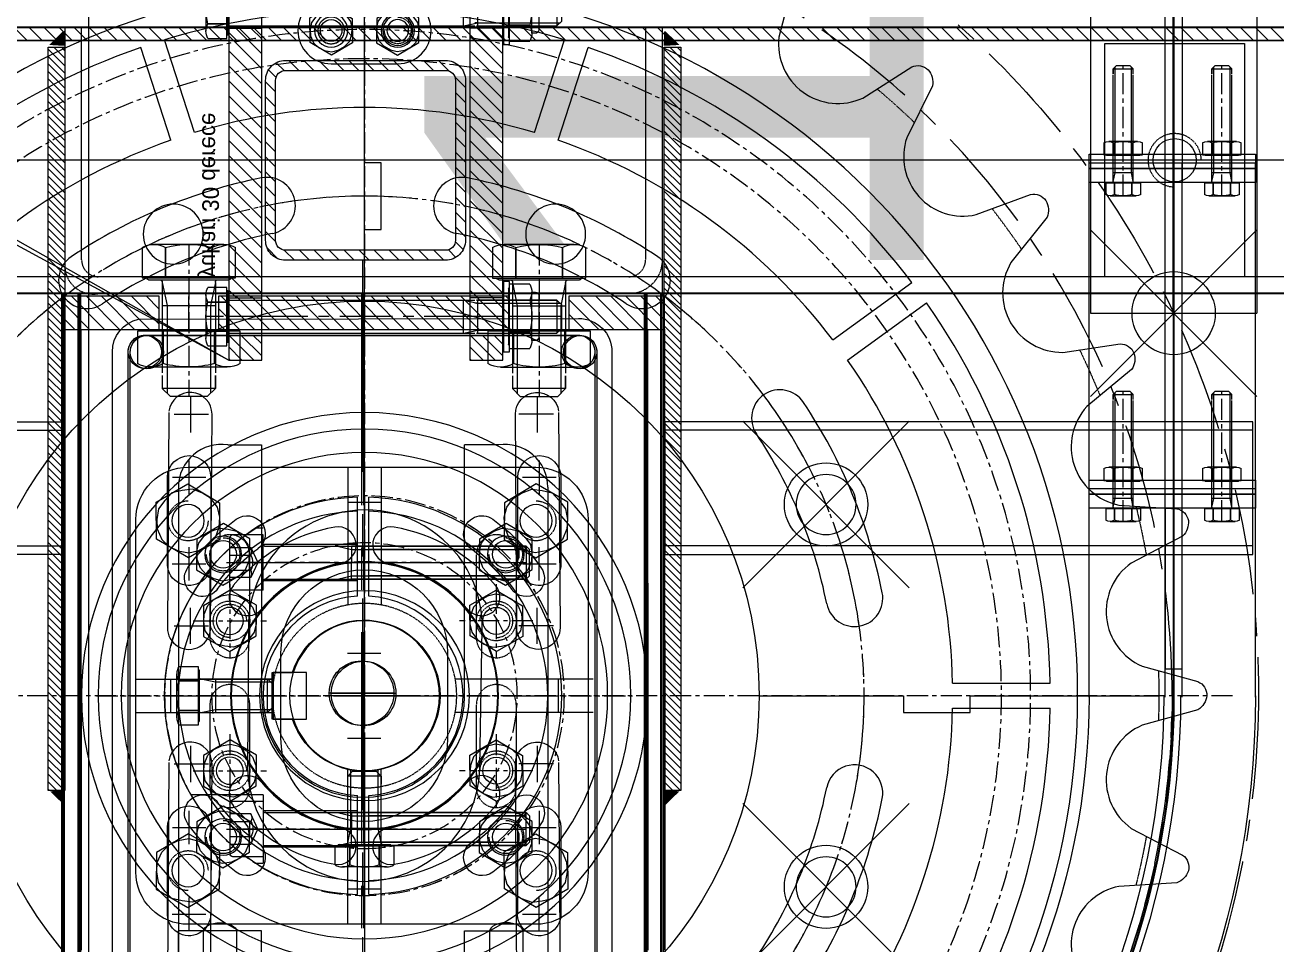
# Model space of a CAD drawing. Extents: x -3873 to 164127, y 7129 to 96529.
# Drawn here: x 83948.7 to 84324.3, y 64951.9 to 65227.8 of the extents above; entities that cross this region are included whole.
import ezdxf
from ezdxf.enums import TextEntityAlignment as Align

# ---------------------------------------------------------------- set-up
doc = ezdxf.new("R2010")
doc.units = 0
doc.header["$PDMODE"] = 35
doc.header["$PDSIZE"] = 25
for name, pattern in [('ACAD_ISO02W100', [15, 12, -3]), ('CENTER', [50.8, 31.75, -6.35, 6.35, -6.35]), ('CENTRE', [50.8, 31.75, -6.35, 6.35, -6.35]), ('DASHED', [0.2068, 0.1655, -0.0413])]:
    doc.linetypes.add(name, pattern=pattern)
doc.layers.get('0').update_dxf_attribs({"linetype": 'CONTINUOUS'})
doc.layers.add('KROMEKA', color=1, linetype='CONTINUOUS')
doc.layers.add('LAYOUT Kromeka', color=1, linetype='CONTINUOUS', lineweight=5)
doc.styles.add('015_100', font='arial.ttf', dxfattribs={"height": 150})
doc.styles.add('MEYN_DIM', font='arial.ttf')

# ---------------------------------------------------------------- blocks, each defined once
blk = doc.blocks.new('updown_850_2000_700_2250')
at = {"linetype": 'Continuous', "ltscale": 20}
for p, q in [((0, 25), (0, -25)), ((2250, 25), (0, 25)), ((2250, -25), (0, -25))]:
    blk.add_line(p, q, dxfattribs=at)
at = {"color": 5, "linetype": 'Continuous', "ltscale": 20}
blk.add_point((0, 0), dxfattribs=at)
at = {"color": 4, "linetype": 'Continuous', "ltscale": 20, "style": 'MEYN_DIM', "flags": 4}
blk.add_attdef('000', text='', height=150, dxfattribs=at).set_placement((0, 225), align=Align.TOP_LEFT)
blk.add_attdef('000', text='', height=150, dxfattribs=at).set_placement((2225, 225), align=Align.TOP_RIGHT)
at = {"color": 3, "linetype": 'Continuous', "ltscale": 20, "style": '015_100', "flags": 9}
blk.add_attdef('BLOCK', (-1380, 0), '', height=150, dxfattribs=at)
blk = doc.blocks.new('AIR-SENSORU-UST')
at = {"linetype": 'Continuous', "ltscale": 0.5}
h = blk.add_hatch(dxfattribs=at)
h.set_pattern_fill('ANSI31', color=256, angle=90, style=0)
h.set_pattern_definition([(135, (6446.3593, -16022.2816), (-2.24506403, -2.24506403), [])])
h.paths.add_polyline_path([(1943.87, -594.74), (1947.87, -594.74), (1947.87, 596.42), (1943.87, 596.42)])
at = {"linetype": 'Continuous', "ltscale": 0.2}
for p, q in [((1907.87, 600.42), (1907.87, -598.74)), ((1947.87, 600.42), (1947.87, -598.74)), ((1943.87, -594.74), (1943.87, 596.42)), ((1947.87, -594.74), (1947.87, 596.42))]:
    blk.add_line(p, q, dxfattribs=at)
at = {"linetype": 'Continuous', "ltscale": 0.2, "elevation": 10.95}
blk.add_lwpolyline([(1943.87, -594.74), (1947.87, -594.74), (1947.87, 596.42), (1943.87, 596.42)], close=True, dxfattribs=at)
blk = doc.blocks.new('by-pass-diregi-ust')
at = {"ltscale": 0.5}
h = blk.add_hatch(dxfattribs=at)
h.set_pattern_fill('ANSI31', color=256, style=0)
h.set_pattern_definition([(45, (-19133.959, 1841.6503), (-2.24506403, 2.24506403), [])])
edge = h.paths.add_edge_path()
edge.add_line((-30.01, 54.02), (-30.01, 6))
edge.add_arc((-24.01, 6), 6, 180, 270)
edge.add_line((-24.01, 0), (24.01, 0))
edge.add_arc((24.01, 6), 6, 270, 360)
edge.add_line((30.01, 6), (30.01, 54.02))
edge.add_arc((24.01, 54.02), 6, 360, 450)
edge.add_line((24.01, 60.02), (-24.01, 60.02))
edge.add_arc((-24.01, 54.02), 6, 90, 180)
edge = h.paths.add_edge_path(flags=16)
edge.add_line((27.01, 54.02), (27.01, 6))
edge.add_arc((24.01, 6), 3, 270, 360, ccw=False)
edge.add_line((24.01, 3), (-24.01, 3))
edge.add_arc((-24.01, 6), 3, 180, 270, ccw=False)
edge.add_line((-27.01, 6), (-27.01, 54.02))
edge.add_arc((-24.01, 54.02), 3, 90, 180, ccw=False)
edge.add_line((-24.01, 57.02), (24.01, 57.02))
edge.add_arc((24.01, 54.02), 3, 0, 90, ccw=False)
at = {"linetype": 'Continuous'}
for points in [[(30.01, 54.02), (30.01, 6, -0.414214), (24.01, 0), (-24.01, 0, -0.414214), (-30.01, 6), (-30.01, 54.02, -0.414214), (-24.01, 60.02), (24.01, 60.02, -0.414214)], [(27.01, 54.02), (27.01, 6, -0.414214), (24.01, 3), (-24.01, 3, -0.414214), (-27.01, 6), (-27.01, 54.02, -0.414214), (-24.01, 57.02), (24.01, 57.02, -0.414214)]]:
    blk.add_lwpolyline(points, format="xyb", close=True, dxfattribs=at)
blk = doc.blocks.new('ALT-profili-ust')
at = {"linetype": 'Continuous', "ltscale": 0.2}
for p, q in [((-847.37, -90), (-847.37, 90)), ((-727.4, 9.7), (-727.4, -9.7)), ((-737.1, 0), (-717.7, 0))]:
    blk.add_line(p, q, dxfattribs=at)
at = {"linetype": 'CENTRE', "ltscale": 2}
blk.add_line((-847.37, 0), (1061.83, 0), dxfattribs=at)
at = {"lineweight": 25}
for points in [[(-847.37, 90), (-847.37, 84.95), (1061.83, 84.95), (1061.83, 90)], [(-847.37, -84.95), (-847.37, -90), (1061.83, -90), (1061.83, -84.95)]]:
    blk.add_lwpolyline(points, close=True, dxfattribs=at)
at = {"linetype": 'Continuous', "ltscale": 0.2}
blk.add_lwpolyline([(-834.89, -65.05), (-834.89, 65.05, -0.414214), (-829.89, 70.05), (-624.9, 70.05, -0.414214), (-619.9, 65.05), (-619.9, -65.05, -0.414214), (-624.9, -70.05), (-829.89, -70.05, -0.414214), (-834.89, -65.05)], format="xyb", dxfattribs=at)
for centre, radius in [((-829.89, 65.05), 5), ((-727.4, 0), 9.7), ((-829.89, -65.05), 5)]:
    blk.add_circle(centre, radius, dxfattribs=at)
blk = doc.blocks.new('UST-profili-ust')
at = {"ltscale": 0.2}
h = blk.add_hatch(dxfattribs=at)
h.set_pattern_fill('ANSI31', color=256, scale=0.5, style=0)
h.set_pattern_definition([(45, (-11429.5926, -3987.8576), (-1.12253202, 1.12253202), [])])
h.paths.add_polyline_path([(-698.22, 90.28), (-921.39, 90.28), (-921.39, 95.28), (-698.22, 95.28)])
h = blk.add_hatch(dxfattribs=at)
h.set_pattern_fill('ANSI31', color=256, scale=0.5, style=0)
h.set_pattern_definition([(45, (-11429.5926, -4172.7827), (-1.12253202, 1.12253202), [])])
h.paths.add_polyline_path([(-698.22, -94.65), (-921.39, -94.65), (-921.39, -89.65), (-698.22, -89.65)])
at = {"linetype": 'Continuous', "ltscale": 0.2}
for p, q in [((-847.37, -90), (-847.37, 90)), ((-727.3, 9.7), (-727.3, -9.7)), ((-737, 0), (-717.6, 0))]:
    blk.add_line(p, q, dxfattribs=at)
at = {"linetype": 'CENTRE', "ltscale": 2}
blk.add_line((-847.37, 0), (1061.83, 0), dxfattribs=at)
at = {"linetype": 'Continuous', "ltscale": 0.2}
for points, format in [([(-921.77, 90.36, 0, 6, 0), (-924.14, 92.69, 0, 0, 0)], "xyseb"), ([(-698.22, 90.36, 0, 6, 0), (-695.84, 92.69, 0, 0, 0)], "xyseb"), ([(-834.79, -65.05), (-834.79, 65.05, -0.414214), (-829.79, 70.05), (-624.8, 70.05, -0.414214), (-619.8, 65.05), (-619.8, -65.05, -0.414214), (-624.8, -70.05), (-829.79, -70.05, -0.414214), (-834.79, -65.05)], "xyb"), ([(-921.77, -89.64, 0, 6, 0), (-924.14, -91.97, 0, 0, 0)], "xyseb"), ([(-698.22, -89.64, 0, 6, 0), (-695.84, -91.97, 0, 0, 0)], "xyseb")]:
    blk.add_lwpolyline(points, format=format, dxfattribs=at)
for points in [[(-698.22, 90.28), (-921.39, 90.28), (-921.39, 95.28), (-698.22, 95.28), (-698.22, 90.28)], [(-698.22, -94.65), (-921.39, -94.65), (-921.39, -89.65), (-698.22, -89.65), (-698.22, -94.65)]]:
    blk.add_lwpolyline(points, dxfattribs=at)
at = {"lineweight": 25}
for points in [[(-847.37, 90), (-847.37, 84.95), (1061.83, 84.95), (1061.83, 90)], [(-847.37, -84.95), (-847.37, -90), (1061.83, -90), (1061.83, -84.95)]]:
    blk.add_lwpolyline(points, close=True, dxfattribs=at)
at = {"linetype": 'Continuous', "ltscale": 0.2}
for centre, radius in [((-829.79, 65.05), 5), ((-727.3, 0), 9.7), ((-829.79, -65.05), 5)]:
    blk.add_circle(centre, radius, dxfattribs=at)
blk = doc.blocks.new('mil-plakasi-ust')
at = {"linetype": 'Continuous', "ltscale": 0.2}
for p, q in [((-83.74, 14.31), (-83.74, 3.99)), ((-20.19, 14.31), (-20.19, 3.99)), ((21.26, 14.31), (21.26, 3.99)), ((84.81, 14.31), (84.81, 3.99)), ((-89.15, 9.4), (-78.32, 9.4)), ((-14.77, 9.4), (-25.61, 9.4)), ((15.85, 9.4), (26.68, 9.4)), ((90.23, 9.4), (79.39, 9.4)), ((-83.74, -99.57), (-83.74, -89.25)), ((-20.19, -99.57), (-20.19, -89.25)), ((21.26, -99.57), (21.26, -89.25)), ((84.81, -99.57), (84.81, -89.25)), ((-89.15, -94.67), (-78.32, -94.67)), ((-14.77, -94.67), (-25.61, -94.67)), ((15.85, -94.67), (26.68, -94.67)), ((90.23, -94.67), (79.39, -94.67))]:
    blk.add_line(p, q, dxfattribs=at)
for points in [[(-112.28, -110.2), (-112.5, 21.9, -0.415064), (-102.5, 31.9), (102.5, 31.9, -0.414213), (112.5, 21.9), (112.5, -108.1, -0.414214), (102.5, -118.1), (-102.5, -118.1, -0.353297)], [(-19.28, -77.27), (21.37, -77.54, 0.995491), (22.13, -7.73), (-19.36, -7.07, 1.016602)]]:
    blk.add_lwpolyline(points, format="xyb", close=True, dxfattribs=at)
for points in [[(-84.23, 15.9), (-19.7, 16.32, -1.00655), (-19.7, 3.33), (-83.74, 2.91, -0.939395), (-84.64, 15.89, -1.14101)], [(20.77, 15.9), (85.3, 16.32, -1.00655), (85.3, 3.33), (21.26, 2.91, -0.939395), (20.36, 15.89, -1.14101)], [(-84.23, -101.17), (-19.7, -101.59, 1.00655), (-19.7, -88.59), (-83.74, -88.17, 0.939395), (-84.64, -101.15, 1.14101)], [(20.77, -101.17), (85.3, -101.59, 1.00655), (85.3, -88.59), (21.26, -88.17, 0.939395), (20.36, -101.15, 1.14101)]]:
    blk.add_lwpolyline(points, format="xyb", dxfattribs=at)
blk = doc.blocks.new('sase-ust')
blk.add_line((-945.77, 89.28), (-945.77, -90.13))
at = {"linetype": 'CENTRE', "ltscale": 2}
blk.add_line((-955.77, 0.42), (963.44, 0.42), dxfattribs=at)
at = {"lineweight": 25}
blk.add_lwpolyline([(-1025.78, -600.42), (-1025.78, 600.42), (-945.77, 521.25), (-945.77, -520.4)], close=True, dxfattribs=at)
at = {"linetype": 'DASHED'}
blk.add_lwpolyline([(-950.77, 526.25), (-950.77, -525.4), (968.44, -525.4), (968.44, 526.25)], close=True, dxfattribs=at)
at = {"linetype": 'Continuous', "ltscale": 0.2}
for points in [[(-1020.85, 265.23), (-950.77, 265.23), (-950.77, 223.23), (-1020.85, 223.23)], [(-1025.78, 90.42), (-1025.78, -88.99), (-945.77, -88.99), (-945.77, 90.42)]]:
    blk.add_lwpolyline(points, close=True, dxfattribs=at)
for points in [[(-1020.16, 90.78, 0, 6, 0), (-1022.53, 93.11, 0, 0, 0)], [(-1020.16, -89.22, 0, 6, 0), (-1022.53, -91.55, 0, 0, 0)]]:
    blk.add_lwpolyline(points, format="xyseb", dxfattribs=at)
at = {"linetype": 'DASHED'}
blk.add_lwpolyline([(-1025.78, 85.37), (-955.87, 85.37, -0.414214), (-950.82, 80.31), (-950.82, -78.88, -0.414214), (-955.87, -83.93), (-1025.78, -83.93), (-1025.78, -88.99), (-954.19, -88.99, 0.468374), (-945.77, -78.88), (-945.77, 80.31, 0.388984), (-955.03, 90.42), (-1025.78, 90.42), (-1025.78, 85.37)], format="xyb", dxfattribs=at)
at = {"linetype": 'Continuous', "ltscale": 0.2}
blk.add_circle((-985.81, 244.23), 6.5, dxfattribs=at)
blk.add_circle((-985.81, 244.23), 6.5, dxfattribs=at)
blk.add_circle((-985.81, 244.23), 6.5, dxfattribs=at)
blk.add_circle((-985.81, 244.23), 6.5, dxfattribs=at)
at = {"linetype": 'DASHED', "ltscale": 0.2}
blk.add_arc((-985.81, 244.23), 8, 90, 0, dxfattribs=at)
blk.add_arc((-985.81, 244.23), 8, 90, 0, dxfattribs=at)
blk.add_arc((-985.81, 244.23), 8, 90, 0, dxfattribs=at)
blk.add_arc((-985.81, 244.23), 8, 90, 0, dxfattribs=at)
at = {"linetype": 'Continuous'}
for name, p in [('UST-profili-ust', (-98.39, 0.72)), ('ALT-profili-ust', (-98.39, 0.11)), ('mil-plakasi-ust', (-825.79, 43.39)), ('by-pass-diregi-ust', (-985.78, -28.7))]:
    blk.add_blockref(name, p, dxfattribs=at)
blk = doc.blocks.new('M10-fiberli-yan')
at = {"linetype": 'Continuous', "ltscale": 0.2}
for p, q in [((-10.58, -1.73), (-10.58, 0)), ((-10.58, 0), (10.58, 0)), ((10.58, 0), (10.58, -1.73)), ((10.58, -1.73), (-10.58, -1.73)), ((-7.36, -8.47, 45.65), (-7.36, -9.54, 45.65)), ((-6.36, -10.54, 45.65), (6.2, -10.54, 45.65)), ((7.2, -9.52, 45.65), (7.19, -8.47, 45.65))]:
    blk.add_line(p, q, dxfattribs=at)
for p, q in [((-9.78, -1.7), (-8.73, -1.7)), ((-9.78, -1.7), (9.61, -1.7)), ((-9.78, -7.82), (-9.78, -1.7)), ((-8.48, -1.45), (8.31, -1.45)), ((-4.93, -1.7), (-4.93, -7.82)), ((-4.93, -7.82), (-4.93, -1.7)), ((4.76, -1.7), (4.76, -7.82)), ((4.76, -7.82), (4.76, -1.7)), ((9.61, -1.7), (9.61, -7.82)), ((7.19, -8.47), (-7.36, -8.47))]:
    blk.add_line(p, q)
for centre, radius, start, end in [((-8.48, -1.7), 0.251, 90.0266, 179.9734), ((8.31, -1.7), 0.251, 359.9841, 89.9987), ((-7.36, -3.62), 4.85, 240.0015, 299.9985), ((-0.09, 9.95), 18.42, 254.7391, 285.2609), ((7.19, -3.62), 4.85, 240.0015, 299.9985)]:
    blk.add_arc(centre, radius, start, end)
for centre, start, end in [((-6.36, -9.54, 45.65), 180, 270), ((6.2, -9.54, 45.65), 270, 0.9153)]:
    blk.add_arc(centre, 1, start, end, dxfattribs=at)
at = {"flags": 9}
blk.add_attdef('COPYRIGHT', (-0.09, -1.45), '', height=0.000000000251, rotation=180, dxfattribs=at)
blk = doc.blocks.new('M10x100x30')
for p, q in [((-8.76, 85.33), (-8.76, 91.05)), ((-6.57, 91.64), (6.57, 91.64)), ((-4.38, 85.33), (-4.38, 91.05)), ((-4.38, 91.05), (-4.38, 85.33)), ((4.38, 85.33), (4.38, 91.05)), ((4.38, 91.05), (4.38, 85.33)), ((8.76, 91.05), (8.76, 85.33)), ((8.76, 85.33), (-8.76, 85.33)), ((7.58, 85), (-7.58, 85)), ((-4.98, 84.5), (-4.98, 10.92)), ((4.98, 84.5), (4.98, 10.92)), ((8.76, 85.33), (7.92, 85.33)), ((-4.98, 14.36), (-4.09, 10)), ((4.98, 14.36), (-4.98, 14.36)), ((4.98, 14.36), (4.09, 10)), ((-4.98, 10.43), (-4.98, -13.75)), ((-4.98, -13.75), (-4.98, 10.43)), ((4.98, 10), (-4.98, 10)), ((-4.09, 10), (-4.09, 10.92)), ((-4.09, 10.43), (-4.09, -14.64)), ((-4.09, 10), (-4.09, 10.43)), ((4.09, 10), (4.09, 10.92)), ((4.09, 10.43), (4.09, -14.64)), ((4.09, 10), (4.09, 10.43)), ((4.98, 10.43), (4.98, -13.75)), ((-3.53, -15.2), (-4.98, -13.75)), ((-4.98, -13.75), (4.98, -13.75)), ((4.98, -13.75), (3.53, -15.2)), ((3.53, -15.2), (-3.53, -15.2))]:
    blk.add_line(p, q)
at = {"linetype": 'CENTRE', "ltscale": 0.5}
blk.add_line((0, -15.2), (0, 91.64), dxfattribs=at)
for centre, radius, start, end in [((-6.57, 87.26), 4.38, 60.0002, 119.9998), ((0, 75.01), 16.63, 74.7387, 105.2613), ((6.57, 87.26), 4.38, 60.0002, 119.9998), ((-7.58, 85.33), 0.332, 179.9983, 270.006), ((-5.48, 84.5), 0.498, 0.0017, 89.9983), ((5.48, 84.5), 0.498, 90.0017, 179.9983), ((7.58, 85.33), 0.332, 270.0258, 359.9756)]:
    blk.add_arc(centre, radius, start, end)
at = {"flags": 9}
blk.add_attdef('COPYRIGHT', (0, 85), '', height=8.30065351176471e-11, dxfattribs=at)
blk = doc.blocks.new('by-pass-ust')
h = blk.add_hatch()
h.set_pattern_fill('ANSI31', color=256, style=0)
h.set_pattern_definition([(45, (-16522.3098, 1870.3346), (-2.245064, 2.245064), [])])
h.paths.add_polyline_path([(-237.51, 89.54), (-156.49, 89.54), (-156.49, 99.44), (-237.51, 99.44)])
h = blk.add_hatch()
h.set_pattern_fill('ANSI31', color=256, scale=0.8, style=0)
h.set_pattern_definition([(45, (-16522.3098, 1870.3346), (-1.79605122, 1.79605122), [])])
h.paths.add_polyline_path([(-137.79, 89.54), (-137.79, 99.44), (-145.22, 99.44), (-145.22, 89.54)])
h = blk.add_hatch()
h.set_pattern_fill('ANSI31', color=256, style=0)
h.set_pattern_definition([(45, (-16522.3098, 1797.911), (-2.245064, 2.245064), [])])
h.paths.add_polyline_path([(-237.51, 17.12), (-156.49, 17.12), (-156.49, 27.01), (-237.51, 27.01)])
h = blk.add_hatch()
h.set_pattern_fill('ANSI31', color=256, scale=0.8, style=0)
h.set_pattern_definition([(45, (-16522.3098, 1797.9111), (-1.79605122, 1.79605122), [])])
h.paths.add_polyline_path([(-137.79, 17.12), (-137.79, 27.01), (-145.22, 27.01), (-145.22, 17.12)])
at = {"linetype": 'Continuous'}
for p in [(-194.59, -87.45), (-194.45, -82.97)]:
    blk.add_line(p, (-137.79, 17.12), dxfattribs=at)
at = {"linetype": 'Continuous', "ltscale": 0.2}
for points in [[(-257.77, 99.44), (-257.77, 89.54), (-137.79, 89.54), (-137.79, 99.44)], [(-137.79, 17.12), (-137.79, 27.01), (-257.77, 27.01), (-257.77, 17.12)]]:
    blk.add_lwpolyline(points, close=True, dxfattribs=at)
at = {"linetype": 'Continuous'}
for points in [[(-237.51, 99.44), (-237.51, 89.54)], [(-156.49, 99.44), (-156.49, 89.54)], [(-145.22, 89.54), (-145.22, 99.44)], [(-237.51, 27.01), (-237.51, 27.01)], [(-237.51, 17.12), (-237.51, 27.01)], [(-156.49, 27.01), (-156.49, 27.01)], [(-156.49, 17.12), (-156.49, 27.01)], [(-145.22, 27.01), (-145.22, 27.01)], [(-145.22, 17.12), (-145.22, 27.01)]]:
    blk.add_lwpolyline(points, dxfattribs=at)
at = {"linetype": 'ACAD_ISO02W100', "lineweight": 5}
for points in [[(-150.86, 99.44), (-150.86, 89.46)], [(-150.86, 27.01), (-150.86, 17.04)], [(-150.86, 27.01), (-150.86, 26.93)]]:
    blk.add_lwpolyline(points, dxfattribs=at)
at = {"linetype": 'Continuous', "ltscale": 0.2, "xscale": -1, "rotation": 180}
for name, p in [('M10x100x30', (-243.14, 101.91)), ('M10x100x30', (-150.86, 101.91)), ('M10-fiberli-yan', (-243.14, 99.65)), ('M10-fiberli-yan', (-150.86, 99.65))]:
    blk.add_blockref(name, p, dxfattribs=at)
at = {"linetype": 'Continuous', "ltscale": 0.2, "text_generation_flag": 2}
blk.add_text('yukari 30 derece', height=5, dxfattribs=at).set_placement((-162.7, 9.17))
blk = doc.blocks.new('airmil-sensor-saci-ust')
at = {"linetype": 'Continuous', "ltscale": 0.2}
for p, q in [((-3.75, 176.59), (-3.75, 205.84)), ((3.75, 176.59), (3.75, 205.84)), ((-100.76, 145.06), (-117.96, 168.73)), ((-106.83, 140.66), (-124.02, 164.32)), ((-166.78, 58.13), (-194.61, 67.17)), ((166.78, 58.13), (194.61, 67.17)), ((-169.1, 51), (-196.93, 60.04)), ((169.1, 51), (196.93, 60.04))]:
    blk.add_line(p, q, dxfattribs=at)
for points in [[(-22.5, 0), (-139.98, 0), (-139.98, 5), (-159.98, 5), (-159.98, 0), (-214.12, 0)], [(22.5, 0), (139.98, 0), (139.98, -5), (159.98, -5), (159.98, 0), (214.12, 0)]]:
    blk.add_lwpolyline(points, dxfattribs=at)
for radius, start, end in [(214.12, 0, 180), (205.88, 91.0437, 124.9563), (205.88, 55.0437, 88.9563), (176.62, 91.2166, 124.7834), (176.62, 55.2166, 88.7834), (205.88, 127.0437, 160.9563), (205.88, 19.0437, 52.9563), (176.62, 127.2166, 160.7834), (176.62, 19.2166, 52.7834), (205.88, 163.0437, 180), (205.88, 0, 16.9563), (176.62, 163.2166, 180), (176.62, 0, 16.7834), (22.5, 0, 180)]:
    blk.add_arc((0, 0), radius, start, end, dxfattribs=at)
at = {"linetype": 'CENTER', "ltscale": 0.2}
for radius in [191.25, 45.89]:
    blk.add_arc((0, 0), radius, 0, 180, dxfattribs=at)
at = {"linetype": 'Continuous'}
for radius, start, end in [(51.4, 130, 170), (51.4, 10, 50), (40.4, 130, 170), (40.4, 10, 50)]:
    blk.add_arc((0, 0), radius, start, end, dxfattribs=at)
for centre, start, end in [((-29.51, 35.16), 310, 130), ((29.51, 35.16), 50, 230), ((-45.21, 7.97), 170, 350), ((45.2, 7.97), 190, 10)]:
    blk.add_arc(centre, 5.5, start, end)
blk = doc.blocks.new('kare yatak-ust')
for p, q in [((-5, 68.64), (-5, 27.25)), ((5, 68.64), (5, 27.25)), ((-68.64, 5), (-27.25, 5)), ((68.64, 5), (27.25, 5)), ((-68.64, -5), (-27.25, -5)), ((68.64, -5), (27.25, -5)), ((-5, -68.64), (-5, -27.25)), ((5, -68.64), (5, -27.25))]:
    blk.add_line(p, q)
at = {"linetype": 'CENTRE'}
for p, q in [((-0.01, -58.14), (-0.01, 58.14)), ((-58.14, 0), (58.13, 0))]:
    blk.add_line(p, q, dxfattribs=at)
at = {"ltscale": 0.5}
blk.add_lwpolyline([(52.93, 67.18), (-52.94, 67.18, 0.414214), (-68.64, 51.48), (-68.64, -52.94, 0.414214), (-52.94, -68.64), (52.93, -68.64, 0.414214), (68.63, -52.94), (68.63, 51.48, 0.414214)], format="xyb", close=True, dxfattribs=at)
at = {"linetype": 'ACAD_ISO02W100', "lineweight": 5}
for points in [[(-47.06, 60.94), (-58.12, 61.06), (-63.6, 51.58), (-57.96, 42.05), (-46.91, 41.95), (-41.44, 51.43)], [(-60.88, 56.36), (-58.66, 58.47), (-56.13, 60.38), (-52.9, 60.91), (-50.09, 60.76), (-46.96, 59.43), (-44.83, 57.22), (-43.49, 54.53), (-42.93, 51.27), (-43.65, 48.29), (-45.3, 45.43), (-47.53, 43.3), (-50.62, 42.17), (-53.62, 41.98), (-56.61, 42.71), (-59.33, 44.77), (-60.86, 47.13), (-62, 50.22), (-61.62, 53.33)], [(47.04, 60.94), (58.11, 61.06), (63.58, 51.58), (57.95, 42.05), (46.9, 41.95), (41.43, 51.43)], [(60.87, 56.36), (58.64, 58.47), (56.12, 60.38), (52.89, 60.91), (50.08, 60.76), (46.94, 59.43), (44.81, 57.22), (43.48, 54.53), (42.92, 51.27), (43.64, 48.29), (45.29, 45.43), (47.52, 43.3), (50.61, 42.17), (53.61, 41.98), (56.6, 42.71), (59.32, 44.77), (60.85, 47.13), (61.98, 50.22), (61.61, 53.33)], [(-47.06, -62.4), (-58.12, -62.52), (-63.6, -53.04), (-57.96, -43.51), (-46.91, -43.4), (-41.44, -52.88)], [(-60.88, -57.82), (-58.66, -59.92), (-56.13, -61.84), (-52.9, -62.37), (-50.09, -62.22), (-46.96, -60.89), (-44.83, -58.68), (-43.49, -55.98), (-42.93, -52.73), (-43.65, -49.75), (-45.3, -46.89), (-47.53, -44.76), (-50.62, -43.63), (-53.62, -43.44), (-56.61, -44.17), (-59.33, -46.23), (-60.86, -48.59), (-62, -51.67), (-61.62, -54.78)], [(47.04, -62.4), (58.11, -62.52), (63.58, -53.04), (57.95, -43.51), (46.9, -43.4), (41.43, -52.88)], [(60.87, -57.82), (58.64, -59.92), (56.12, -61.84), (52.89, -62.37), (50.08, -62.22), (46.94, -60.89), (44.81, -58.68), (43.48, -55.98), (42.92, -52.73), (43.64, -49.75), (45.29, -46.89), (47.52, -44.76), (50.61, -43.63), (53.61, -43.44), (56.6, -44.17), (59.32, -46.23), (60.85, -48.59), (61.98, -51.67), (61.61, -54.78)]]:
    blk.add_lwpolyline(points, close=True, dxfattribs=at)
at = {"ltscale": 0.5}
for points in [[(5, 58.14), (-5, 58.14)], [(-58.14, 5), (-58.14, -5)], [(58.14, -5), (58.14, 5)], [(-5, -58.14), (5, -58.14)]]:
    blk.add_lwpolyline(points, dxfattribs=at)
for centre, radius in [((-52.52, 51.5), 4.87), ((52.51, 51.5), 4.87), ((0, 0), 31.5), ((0, 0), 22.5), ((-52.52, -52.96), 4.87), ((52.51, -52.96), 4.87)]:
    blk.add_circle(centre, radius, dxfattribs=at)
at = {"linetype": 'DASHED', "ltscale": 0.5}
blk.add_circle((0, 0), 27.7, dxfattribs=at)
at = {"linetype": 'DASHED', "ltscale": 0.2}
for centre, start, end in [((-52.52, 51.5), 270, 180), ((52.51, 51.5), 0, 270), ((-52.52, -52.96), 180, 90), ((52.51, -52.96), 90, 0)]:
    blk.add_arc(centre, 6, start, end, dxfattribs=at)
blk = doc.blocks.new('M16x35')
for p, q in [((-10.51, 45.62), (10.51, 45.62)), ((-14.01, 35.53), (-14.01, 44.69)), ((-7.01, 35.53), (-7.01, 44.69)), ((-7.01, 44.69), (-7.01, 35.53)), ((7.01, 35.53), (7.01, 44.69)), ((7.01, 44.69), (7.01, 35.53)), ((14.01, 44.69), (14.01, 35.53)), ((14.01, 35.53), (-14.01, 35.53)), ((12.13, 35), (-12.13, 35)), ((-7.97, 34.2), (-6.54, 27.23)), ((-7.97, 34.2), (-6.54, 27.23)), ((-7.97, 34.2), (-7.97, 7.01)), ((7.97, 34.2), (6.54, 27.23)), ((7.97, 34.2), (6.54, 27.23)), ((7.97, 34.2), (7.97, 7.01)), ((14.01, 35.53), (12.67, 35.53)), ((7.97, 27.23), (-7.97, 27.23)), ((-6.54, 27.23), (-6.54, 7.01)), ((-6.54, 27.23), (-6.54, 6.21)), ((6.54, 27.23), (6.54, 7.01)), ((6.54, 27.23), (6.54, 6.21)), ((-7.97, 6.21), (-7.97, 2.32)), ((-7.97, 2.32), (-7.97, 6.21)), ((-6.54, 6.21), (-6.54, 0.9)), ((6.54, 6.21), (6.54, 0.9)), ((7.97, 6.21), (7.97, 2.32)), ((-5.64, 0), (-7.97, 2.32)), ((-7.97, 2.32), (7.97, 2.32)), ((5.64, 0), (-5.64, 0)), ((7.97, 2.32), (5.64, 0))]:
    blk.add_line(p, q)
at = {"linetype": 'CENTRE', "ltscale": 0.2}
blk.add_line((0, 45.62), (0, 0), dxfattribs=at)
for centre, radius, start, end in [((-10.51, 38.62), 7.01, 60.0002, 119.9998), ((0, 19.01), 26.62, 74.7387, 105.2613), ((10.51, 38.62), 7.01, 60.0002, 119.9998), ((-12.13, 35.53), 0.531, 179.9983, 270.006), ((-8.77, 34.2), 0.797, 0.0017, 89.9983), ((8.77, 34.2), 0.797, 90.0017, 179.9983), ((12.13, 35.53), 0.531, 270.0258, 359.9756)]:
    blk.add_arc(centre, radius, start, end)
at = {"flags": 9}
blk.add_attdef('COPYRIGHT', (0, 35), '', height=0.000000000133, dxfattribs=at)
blk = doc.blocks.new('M16')
for p, q in [((-15.42, 0.4), (-15.42, 10.12)), ((-11.56, 11.16), (11.56, 11.16)), ((-7.71, 0.4), (-7.71, 10.12)), ((-7.71, 10.12), (-7.71, 0.4)), ((7.71, 0.4), (7.71, 10.12)), ((7.71, 10.12), (7.71, 0.4)), ((15.42, 10.12), (15.42, 0.4)), ((15.42, 0.4), (-15.42, 0.4)), ((13.35, 0), (-13.35, 0)), ((15.42, 0.4), (13.75, 0.4))]:
    blk.add_line(p, q)
for centre, radius, start, end in [((-11.56, 3.45), 7.71, 60.0015, 119.9985), ((0, -18.13), 29.29, 74.7391, 105.2609), ((11.56, 3.45), 7.71, 60.0015, 119.9985), ((-13.35, 0.4), 0.398, 179.9841, 269.9987), ((13.35, 0.4), 0.399, 270.0266, 359.9734)]:
    blk.add_arc(centre, radius, start, end)
at = {"flags": 9}
blk.add_attdef('COPYRIGHT', (0, 0), '', height=0.000000000398, dxfattribs=at)
blk = doc.blocks.new('M6x35')
for p, q in [((-5.25, 35.2), (-5.25, 38.63)), ((-3.94, 38.98), (3.94, 38.98)), ((-2.63, 35.2), (-2.63, 38.63)), ((-2.63, 38.63), (-2.63, 35.2)), ((2.63, 35.2), (2.63, 38.63)), ((2.63, 38.63), (2.63, 35.2)), ((5.25, 38.63), (5.25, 35.2)), ((5.25, 35.2), (-5.25, 35.2)), ((4.55, 35), (-4.55, 35)), ((-2.99, 34.7), (-2.45, 32.09)), ((-2.99, 34.7), (-2.45, 32.09)), ((-2.99, 34.7), (-2.99, 2.63)), ((2.99, 34.7), (2.45, 32.09)), ((2.99, 34.7), (2.45, 32.09)), ((2.99, 34.7), (2.99, 2.63)), ((5.25, 35.2), (4.75, 35.2)), ((2.99, 32.09), (-2.99, 32.09)), ((-2.45, 32.09), (-2.45, 2.63)), ((-2.45, 32.09), (-2.45, 2.33)), ((2.45, 32.09), (2.45, 2.63)), ((2.45, 32.09), (2.45, 2.33)), ((-2.99, 2.33), (-2.99, 0.87)), ((-2.99, 0.87), (-2.99, 2.33)), ((-2.12, 0), (-2.99, 0.87)), ((-2.99, 0.87), (2.99, 0.87)), ((-2.45, 2.33), (-2.45, 0.34)), ((2.12, 0), (-2.12, 0)), ((2.99, 0.87), (2.12, 0)), ((2.45, 2.33), (2.45, 0.34)), ((2.99, 2.33), (2.99, 0.87))]:
    blk.add_line(p, q)
at = {"linetype": 'CENTRE', "ltscale": 0.2}
blk.add_line((0, 38.98), (0, 0), dxfattribs=at)
for centre, radius, start, end in [((-3.94, 36.36), 2.63, 60.0002, 119.9998), ((0, 29), 9.98, 74.7387, 105.2613), ((3.94, 36.36), 2.63, 60.0002, 119.9998), ((-4.55, 35.2), 0.199, 179.9983, 270.006), ((-3.29, 34.7), 0.299, 0.0017, 89.9983), ((3.29, 34.7), 0.299, 90.0017, 179.9983), ((4.55, 35.2), 0.199, 270.0258, 359.9756)]:
    blk.add_arc(centre, radius, start, end)
at = {"flags": 9}
blk.add_attdef('COPYRIGHT', (0, 35), '', height=4.980392107058825e-11, dxfattribs=at)
blk = doc.blocks.new('M6')
for p, q in [((-5.01, 0), (5.01, 0)), ((-5.78, -0.15), (-5.16, -0.15)), ((-5.78, -0.15), (5.78, -0.15)), ((-5.78, -3.8), (-5.78, -0.15)), ((-2.89, -0.15), (-2.89, -3.8)), ((-2.89, -3.8), (-2.89, -0.15)), ((2.89, -0.15), (2.89, -3.8)), ((2.89, -3.8), (2.89, -0.15)), ((5.78, -0.15), (5.78, -3.8)), ((4.34, -4.18), (-4.34, -4.18))]:
    blk.add_line(p, q)
for centre, radius, start, end in [((-5.01, -0.15), 0.149, 90.0266, 179.9734), ((5.01, -0.15), 0.149, 359.9841, 89.9987), ((-4.34, -1.29), 2.89, 240.0015, 299.9985), ((0, 6.8), 10.98, 254.7391, 285.2609), ((4.34, -1.29), 2.89, 240.0015, 299.9985)]:
    blk.add_arc(centre, radius, start, end)
at = {"flags": 9}
blk.add_attdef('COPYRIGHT', (0, 0), '', height=0.000000000149, rotation=180, dxfattribs=at)
blk = doc.blocks.new('kose-485-kasnak-ust')
at = {"linetype": 'Continuous', "ltscale": 0.2}
h = blk.add_hatch(dxfattribs=at)
h.set_pattern_fill('ANSI31', color=256, scale=1.001649, angle=90, style=0)
h.set_pattern_definition([(135, (-18265.7555, -10309.764), (-2.24876723, -2.24876723), [])])
h.paths.add_polyline_path([(109.85, 90), (109.85, 61.45), (120.01, 61.45), (120.01, 90)])
h.paths.add_polyline_path([(109.85, 43.42), (109.85, -43.73), (120.01, -43.73), (120.01, 43.42)])
h.paths.add_polyline_path([(109.85, -61.75), (109.85, -90.31), (120.01, -90.31), (120.01, -61.75)])
for p, q in [((-0.42, 267.47), (160.02, 267.47)), ((44.97, 266.73), (44.97, 90.15)), ((62.22, 217.53), (62.22, 267.47)), ((79.68, 266.73), (79.68, 90.15)), ((160.02, 217.53), (160.02, 267.47)), ((-0.42, 245.46), (160.02, 245.46)), ((-0.42, 240.38), (160.02, 240.38)), ((-0.42, 217.53), (160.02, 217.53)), ((110.04, 90.07), (-76.42, 90.15)), ((110.04, -90.24), (-76.42, -90.15)), ((44.97, -266.73), (44.97, -90.15)), ((79.68, -266.73), (79.68, -90.15))]:
    blk.add_line(p, q)
at = {"linetype": 'CENTRE'}
blk.add_line((-0.42, 242.92), (160.02, 242.92), dxfattribs=at)
at = {"linetype": 'DASHED'}
for p, q in [((110.04, 84.99), (-76.42, 85.07)), ((110.04, -85.16), (-76.42, -85.07))]:
    blk.add_line(p, q, dxfattribs=at)
at = {"linetype": 'Continuous', "ltscale": 0.2}
for p, q in [((-65.58, 47.45), (-65.58, 57.51)), ((-39.59, 47.47), (-39.59, 57.53)), ((39.59, 47.45), (39.59, 57.51)), ((65.58, 47.47), (65.58, 57.53)), ((-70.61, 52.48), (-60.55, 52.48)), ((-44.62, 52.5), (-34.57, 52.5)), ((34.56, 52.48), (44.62, 52.48)), ((60.55, 52.5), (70.61, 52.5)), ((109.83, 52.43), (119.89, 52.43)), ((-12.8, -5.11), (-12.8, 4.94)), ((12.8, -5.11), (12.8, 4.94)), ((-17.83, -0.09), (-7.77, -0.09)), ((7.77, -0.09), (17.83, -0.09)), ((-65.58, -57.7), (-65.58, -47.65)), ((-39.59, -57.68), (-39.59, -47.63)), ((39.59, -57.7), (39.59, -47.65)), ((65.58, -57.68), (65.58, -47.63)), ((-70.61, -52.67), (-60.55, -52.67)), ((-44.62, -52.66), (-34.57, -52.66)), ((34.56, -52.67), (44.62, -52.67)), ((60.55, -52.66), (70.61, -52.66)), ((109.83, -52.74), (119.89, -52.74))]:
    blk.add_line(p, q, dxfattribs=at)
for points in [[(42.43, 266.73), (82.22, 266.73), (82.22, 90.15), (42.43, 90.15)], [(56.29, 267.47), (56.29, 217.53), (60.53, 217.53), (60.53, 267.47)], [(60.53, 267.47), (60.53, 217.53), (64.76, 217.53), (64.76, 267.47)], [(154.09, 267.47), (154.09, 217.53), (158.33, 217.53), (158.33, 267.47)], [(158.33, 267.47), (158.33, 217.53), (162.56, 217.53), (162.56, 267.47)], [(56.29, 245.46), (56.29, 240.38), (8.04, 240.38), (8.04, 245.46)], [(154.09, 245.46), (154.09, 240.38), (211.2, 240.38), (211.2, 245.46)], [(42.43, -266.73), (82.22, -266.73), (82.22, -90.15), (42.43, -90.15)]]:
    blk.add_lwpolyline(points, close=True)
for points in [[(109.85, 90), (109.85, 61.45), (120.01, 61.45), (120.01, 90)], [(109.85, 43.42), (109.85, -43.73), (120.01, -43.73), (120.01, 43.42)], [(109.85, -61.75), (109.85, -90.31), (120.01, -90.31), (120.01, -61.75)]]:
    blk.add_lwpolyline(points, close=True, dxfattribs=at)
for points in [[(-39.59, 59), (-65.58, 59, 1.047321), (-64.98, 46), (-39.59, 46, 0.999702), (-39.59, 59)], [(65.58, 59), (39.59, 59, 1.047321), (40.19, 46), (65.58, 46, 0.999702), (65.58, 59)], [(12.8, 24.91), (-12.8, 24.91, 1), (-12.8, -25.09), (12.8, -25.09, 1), (12.8, 24.91)], [(-39.59, -46.16), (-65.58, -46.16, 1.047321), (-64.98, -59.16), (-39.59, -59.15, 0.999702), (-39.59, -46.16)], [(65.58, -46.16), (39.59, -46.16, 1.047321), (40.19, -59.16), (65.58, -59.15, 0.999702), (65.58, -46.16)]]:
    blk.add_lwpolyline(points, format="xyb", dxfattribs=at)
for radius in [267.47, 245.04, 239.96, 217.53]:
    blk.add_arc((0, 0), radius, 90, 270)
at = {"linetype": 'CENTRE'}
blk.add_arc((0, 0), 242.5, 90, 270, dxfattribs=at)
for name, p, rotation in [('M6', (64.45, 257.42), 90), ('M6', (162.25, 257.42), 90), ('M6x35', (91.29, 257.42), 90), ('M6x35', (189.09, 257.42), 90), ('M6x35', (91.29, 227.79), 90), ('M6', (64.45, 227.79), 90), ('M6x35', (189.09, 227.79), 90), ('M6', (162.25, 227.79), 90), ('M16', (109.83, 52.43), 90), ('M16x35', (89.87, 52.43), 270), ('M16', (109.85, -52.74), 90), ('M16x35', (89.89, -52.74), 270)]:
    blk.add_blockref(name, p, dxfattribs=dict(rotation=rotation))
blk = doc.blocks.new('makara ust flansi-ust')
at = {"linetype": 'CENTRE', "ltscale": 0.2}
for p, q in [((0, -80.42), (0, 80.42)), ((80.42, 0), (-80.42, 0)), ((-58.14, 0), (58.13, 0))]:
    blk.add_line(p, q, dxfattribs=at)
at = {"linetype": 'Continuous', "ltscale": 0.2}
blk.add_lwpolyline([(-7.01, -21.59), (-7.01, -27.7), (6.99, -27.7), (6.99, -21.6)], dxfattribs=at)
for radius in [85, 73.01, 40]:
    blk.add_circle((0, 0), radius, dxfattribs=at)
at = {"linetype": 'CENTRE', "ltscale": 0.2}
blk.add_circle((0, 0), 60, dxfattribs=at)
for centre in [(-42.43, 42.43), (42.43, 42.43), (-42.43, -42.43), (42.43, -42.43)]:
    blk.add_circle(centre, 5.5)
at = {"linetype": 'Continuous', "ltscale": 0.2}
blk.add_arc((0, 0), 22.7, 287.9445, 252.0223, dxfattribs=at)
blk = doc.blocks.new('makara alt flansi-ust')
at = {"linetype": 'CENTRE', "ltscale": 0.2}
blk.add_line((-18.08, 0), (-44.81, 0), dxfattribs=at)
blk.add_line((-18.08, 0), (-44.81, 0), dxfattribs=at)
at = {"linetype": 'DASHED', "ltscale": 0.2}
for points in [[(-39.79, 4.12), (-22.33, 4.12)], [(-39.69, 5.01), (-22.15, 5.01)], [(-39.79, -4.12), (-22.33, -4.12)], [(-39.69, -5.01), (-22.15, -5.01)], [(-5.01, -39.69), (-5.01, -27.4)], [(-4.12, -39.79), (-4.12, -27.4)], [(4.12, -39.79), (4.12, -27.4)], [(5.01, -39.69), (5.01, -27.4)]]:
    blk.add_lwpolyline(points, dxfattribs=at)
at = {"linetype": 'Continuous', "ltscale": 0.2}
blk.add_lwpolyline([(-7.01, -27.4), (-7.01, -17.4), (6.99, -17.4), (6.99, -27.4)], close=True, dxfattribs=at)
for radius in [80, 40.01]:
    blk.add_circle((0, 0), radius, dxfattribs=at)
at = {"linetype": 'CENTRE', "ltscale": 0.2}
blk.add_circle((0, 0), 60.01, dxfattribs=at)
for centre in [(-42.43, 42.43), (42.43, 42.43), (-42.43, -42.43), (42.43, -42.43)]:
    blk.add_circle(centre, 5.5)
at = {"linetype": 'Continuous', "ltscale": 0.2}
blk.add_arc((0, 0), 22.6, 288.0266, 251.94, dxfattribs=at)
blk = doc.blocks.new('M10-ust')
at = {"linetype": 'ACAD_ISO02W100', "lineweight": 5}
for points in [[(-4.55, 7.87), (4.67, 7.96), (9.23, 0.06), (4.53, -7.88), (-4.68, -7.97), (-9.24, -0.07)], [(6.97, 4.04), (5.11, 5.8), (3.01, 7.39), (0.31, 7.84), (-2.02, 7.71), (-4.64, 6.61), (-6.41, 4.76), (-7.53, 2.52), (-8, -0.2), (-7.39, -2.68), (-6.02, -5.06), (-4.16, -6.84), (-1.58, -7.78), (0.92, -7.94), (3.41, -7.33), (5.67, -5.62), (6.95, -3.64), (7.9, -1.07), (7.58, 1.52)]]:
    blk.add_lwpolyline(points, close=True, dxfattribs=at)
at = {"ltscale": 0.5}
blk.add_circle((0, 0), 4.06, dxfattribs=at)
at = {"linetype": 'DASHED', "ltscale": 0.2}
blk.add_arc((0, 0), 5, 0, 270, dxfattribs=at)
blk = doc.blocks.new('ek parcasi-ust')
at = {"linetype": 'Continuous', "ltscale": 0.2}
blk.add_lwpolyline([(-10, 0), (-10, 20, -1), (10, 20), (10, 0, -1), (-10, 0)], format="xyb", dxfattribs=at)
for centre in [(0, 20), (0, 0)]:
    blk.add_circle(centre, 5, dxfattribs=at)
blk = doc.blocks.new('makara-485-ust')
at = {"linetype": 'CENTRE', "ltscale": 0.2}
for p, q in [((0, 260.63), (0, -260.63)), ((-260.63, 0), (260.63, 0))]:
    blk.add_line(p, q, dxfattribs=at)
at = {"linetype": 'Continuous', "ltscale": 0.2}
for p, q in [((0, 0), (0, 224)), ((0, -40.21), (0, -224))]:
    blk.add_line(p, q, dxfattribs=at)
at = {"ltscale": 0.2}
for points in [[(-126.44, 219.01), (-126.44, 219.01, 0.232505), (-128.77, 214.6), (-124.44, 197.73, -0.585906), (-149.6, 179.45), (-164.3, 188.78, 0.31103), (-169.21, 187.93)], [(-169.21, 187.93), (-169.21, 187.93, 0.232505), (-170.57, 183.13), (-162.83, 167.54, -0.585906), (-183.64, 144.43), (-199.96, 150.5, 0.31103), (-204.59, 148.64)], [(-204.59, 148.64), (-204.59, 148.64, 0.232505), (-204.92, 143.67), (-194.1, 130.02, -0.585906), (-209.66, 103.09), (-226.88, 105.63, 0.31103), (-231.02, 102.86)], [(-231.02, 102.86), (-231.02, 102.86, 0.232505), (-230.31, 97.92), (-216.9, 86.82, -0.585906), (-226.51, 57.25), (-243.89, 56.15, 0.31103), (-247.36, 52.58)], [(-247.36, 52.58), (-247.36, 52.58, 0.232505), (-245.64, 47.9), (-230.21, 39.83, -0.585906), (-233.46, 8.9), (-250.23, 4.22, 0.31103), (-252.89, 0)], [(-252.89, 0), (-252.89, 0, 0.232505), (-250.23, -4.22), (-233.46, -8.9, -0.585906), (-230.21, -39.83), (-245.64, -47.9, 0.31103), (-247.36, -52.58)], [(-247.36, -52.58), (-247.36, -52.58, 0.232505), (-243.89, -56.15), (-226.51, -57.25, -0.585906), (-216.9, -86.82), (-230.31, -97.92, 0.31103), (-231.02, -102.86)]]:
    blk.add_lwpolyline(points, format="xyb", dxfattribs=at)
at = {"linetype": 'CENTRE'}
blk.add_circle((0, 0), 242.5, dxfattribs=at)
at = {"linetype": 'Continuous', "ltscale": 0.2}
for centre, radius in [((-10, 199.75), 4.5), ((10, 199.75), 4), ((-57.4, 138.58), 9), ((57.4, 138.58), 9), ((-138.58, 57.4), 9), ((0, 0), 40.21), ((-138.58, -57.4), 9)]:
    blk.add_circle(centre, radius, dxfattribs=at)
at = {"linetype": 'CENTRE', "ltscale": 0.2}
for radius in [200, 150, 60]:
    blk.add_circle((0, 0), radius, dxfattribs=at)
at = {"linetype": 'DASHED', "ltscale": 0.2}
for start, end in [(130.1913, 132), (132, 133.8087), (142.1913, 144), (144, 145.8087), (154.1913, 156), (156, 157.8087), (166.1913, 168), (168, 169.8087), (178.1913, 180), (180, 181.8087), (190.1913, 192), (192, 193.8087)]:
    blk.add_arc((0, 0), 238.5, start, end, dxfattribs=at)
at = {"linetype": 'Continuous', "ltscale": 0.2}
for centre, radius, start, end in [((0, 0), 65.5, 126, 144), ((-35.27, 48.54), 5.5, 306, 126), ((35.27, 48.54), 5.5, 54, 234), ((0, 0), 65.5, 36, 54), ((0, 0), 54.5, 126, 144), ((0, 0), 54.5, 36, 54), ((-48.54, 35.27), 5.5, 144, 324), ((48.54, 35.27), 5.5, 216, 36), ((-48.54, -35.27), 5.5, 36, 216), ((48.54, -35.27), 5.5, 324, 144), ((0, 0), 54.5, 216, 234), ((0, 0), 54.5, 306, 324), ((0, 0), 65.5, 216, 234), ((0, 0), 65.5, 306, 324), ((-35.27, -48.54), 5.5, 234, 54), ((35.27, -48.54), 5.5, 126, 306)]:
    blk.add_arc(centre, radius, start, end, dxfattribs=at)
for p in [(-138.58, 57.4), (-138.58, -57.4)]:
    blk.add_point(p, dxfattribs=at)
at = {"linetype": 'Continuous', "ltscale": 0.2, "rotation": 270}
blk.add_blockref('ek parcasi-ust', (-10, 199.75), dxfattribs=at)
at = {"linetype": 'Continuous', "ltscale": 0.2}
for p, xscale, yscale, zscale, rotation in [((-10, 199.75), 0.8000000000000007, 0.8000000000000007, 0.8000000000000007, 90), ((10, 199.75), -0.8, 0.8, 0.8, 270)]:
    blk.add_blockref('M10-ust', p, dxfattribs=dict(at, xscale=xscale, yscale=yscale, zscale=zscale, rotation=rotation))
blk = doc.blocks.new('485-10aski-MONTAJ-ust')
at = {"xscale": 1.000002720803359, "yscale": 1.000002720803359, "zscale": 1.000002720803359}
for name in ['kose-485-kasnak-ust', 'kare yatak-ust']:
    blk.add_blockref(name, (0, 0), dxfattribs=at)
at = {"linetype": 'Continuous', "ltscale": 0.2, "rotation": 270}
blk.add_blockref('makara-485-ust', (0, 0), dxfattribs=at)
at = {"linetype": 'Continuous', "ltscale": 0.2}
for name in ['makara ust flansi-ust', 'makara alt flansi-ust']:
    blk.add_blockref(name, (0, 0), dxfattribs=at)
at = {"linetype": 'Continuous', "ltscale": 0.5}
for p in [(-42.43, 42.43), (42.43, 42.43), (-42.43, -42.43), (42.43, -42.43)]:
    blk.add_blockref('M10-ust', p, dxfattribs=at)
at = {"xscale": -0.6289325288070813, "yscale": 0.6289325288070813, "zscale": 0.6289325288070813}
for p, rotation in [((-22.7, 0), 90), ((0, -27.63), 179.9999999999999)]:
    blk.add_blockref('M16x35', p, dxfattribs=dict(at, rotation=rotation))
blk = doc.blocks.new('M10x80-imbus-yan')
for p, q in [((-4.98, 78.98), (-3.96, 80)), ((-4.98, 78.98), (-4.98, 73.98)), ((-4.98, 78.98), (-4.98, 26.5)), ((-4.98, 0.42), (-4.98, 78.98)), ((3.96, 80), (-3.96, 80)), ((-3.96, 78.98), (-3.96, 77.94)), ((-3.96, 26.5), (-3.96, 78.98)), ((0, -10.96), (0, 78.94)), ((3.96, 80), (4.98, 78.98)), ((3.96, 78.98), (3.96, 77.94)), ((3.96, 26.5), (3.96, 78.98)), ((4.98, 78.98), (4.98, 73.98)), ((4.98, 73.98), (4.98, 78.98)), ((4.98, 78.98), (4.98, 26.5)), ((4.98, 0.42), (4.98, 78.98)), ((-4.98, 22.35), (-3.96, 26.5)), ((-4.98, 26.5), (0, 26.5)), ((4.98, 26.5), (0, 26.5)), ((4.98, 22.35), (3.96, 26.5)), ((-8.3, 0), (-8.3, -9.13)), ((8.3, 0), (-8.3, 0)), ((8.3, 0), (8.3, -9.13)), ((-4.52, -3.69), (0, -1.58)), ((-4.52, -9.96), (-4.52, -3.69)), ((-2.26, -9.96), (-2.26, -3.69)), ((0, -1.58), (4.52, -3.69)), ((2.26, -9.96), (2.26, -3.69)), ((4.52, -3.69), (4.52, -9.96)), ((7.47, -9.96), (-7.47, -9.96))]:
    blk.add_line(p, q)
at = {"linetype": 'Continuous', "ltscale": 0.2}
blk.add_line((-4.98, 78.98), (4.98, 78.98), dxfattribs=at)
for centre, radius, start, end in [((-5.55, 0.57), 0.587, 284.9946, 345.0054), ((5.55, 0.57), 0.587, 194.9946, 255.0054), ((-3.39, -5.64), 2.26, 59.9942, 120.0058), ((0, -7.6), 4.52, 59.994, 120.006), ((3.39, -5.64), 2.26, 59.9942, 120.0058), ((-7.47, -9.13), 0.83, 179.9935, 270.0065), ((7.47, -9.13), 0.83, 269.9935, 0.0065)]:
    blk.add_arc(centre, radius, start, end)
at = {"flags": 9}
blk.add_attdef('COPYRIGHT', (0, 0), '', height=0.000000000166, rotation=180, dxfattribs=at)
blk = doc.blocks.new('aktarici-air-ust')
at = {"linetype": 'Continuous'}
for p, q in [((-62.642, 55.446), (114.189, 55.446)), ((-75.339, 40.632), (-75.339, 30.474)), ((0, 30.474), (-75.339, 30.474)), ((-29.952, 1.693), (-59.655, 1.693)), ((59.655, 1.693), (29.952, 1.693)), ((-29.952, -1.693), (-59.655, -1.693)), ((59.655, -1.693), (29.952, -1.693)), ((-75.339, -40.632), (-75.339, -30.474)), ((-75.339, -30.474), (0, -30.474)), ((-62.642, -55.446), (114.189, -55.446))]:
    blk.add_line(p, q, dxfattribs=at)
at = {"linetype": 'CENTRE', "ltscale": 0.2}
for p, q in [((-22.5, 51.005), (-22.5, 28.995)), ((22.5, 51.005), (22.5, 28.995)), ((-40, 40.835), (-40, -36.197)), ((-33.505, 40), (-11.495, 40)), ((11.495, 40), (33.505, 40)), ((40, 40.835), (40, -36.197)), ((0, 11.005), (0, -11.005)), ((-11.005, 0), (11.005, 0)), ((-22.5, -51.005), (-22.5, -28.995)), ((22.5, -51.005), (22.5, -28.995)), ((-33.505, -40), (-11.495, -40)), ((11.495, -40), (33.505, -40))]:
    blk.add_line(p, q, dxfattribs=at)
at = {"linetype": 'DASHED', "ltscale": 0.5}
for p, q in [((-36.038, 47.569), (-36.038, 1.693)), ((-35.02, 48.324), (-35.02, 1.693)), ((35.02, 48.324), (35.02, 1.693)), ((36.038, 47.569), (36.038, 1.693)), ((-44.98, 39.221), (-44.98, 1.693)), ((-43.962, 40.36), (-43.962, 1.693)), ((43.962, 40.36), (43.962, 1.693)), ((44.98, 39.221), (44.98, 1.693)), ((-45.48, -1.693), (-45.48, -30)), ((-34.52, -1.693), (-34.52, -30)), ((34.52, -1.693), (34.52, -30)), ((45.48, -1.693), (45.48, -30)), ((-50.301, -30), (-50.301, -32.115)), ((29.699, -30), (50.301, -30)), ((29.699, -30), (29.699, -51.764)), ((50.301, -30), (50.301, -32.115))]:
    blk.add_line(p, q, dxfattribs=at)
at = {"linetype": 'Continuous', "ltscale": 0.2}
for p, q in [((70.613, 47.975), (214.481, 47.971)), ((70.613, 37.975), (214.481, 37.971)), ((70.611, -37.978), (214.479, -37.981)), ((70.611, -47.978), (214.479, -47.981))]:
    blk.add_line(p, q, dxfattribs=at)
for points in [[(70.613, 55.475), (92.323, 55.474), (92.322, 30.474), (70.613, 30.475)], [(70.613, 55.446), (127.263, 55.445), (127.263, 30.445), (70.613, 30.446)], [(70.611, -55.45), (127.261, -55.451), (127.262, -30.451), (70.612, -30.45)], [(70.611, -55.478), (92.32, -55.479), (92.321, -30.479), (70.612, -30.478)]]:
    blk.add_lwpolyline(points, close=True, dxfattribs=at)
at = {"linetype": 'DASHED', "ltscale": 0.2}
for points in [[(-42.408, 45.98), (-17.408, 45.98, -1), (-17.408, 34.02), (-42.408, 34.02, -1), (-42.408, 45.98)], [(2.592, 45.98), (27.592, 45.98, -1), (27.592, 34.02), (2.592, 34.02, -1), (2.592, 45.98)], [(-42.408, -45.98), (-17.408, -45.98, 1), (-17.408, -34.02), (-42.408, -34.02, 1), (-42.408, -45.98)], [(2.592, -45.98), (27.592, -45.98, 1), (27.592, -34.02), (2.592, -34.02, 1), (2.592, -45.98)]]:
    blk.add_lwpolyline(points, format="xyb", dxfattribs=at)
for centre in [(-22.5, 40), (22.5, 40), (-22.5, -40), (22.5, -40)]:
    blk.add_circle(centre, 5.98, dxfattribs=at)
at = {"linetype": 'Continuous'}
for centre, radius, start, end in [((0, 0), 59.679, 1.62562, 178.37438), ((-62.618, 42.577), 12.869, 90.10417, 188.69325), ((0, 0), 55.446, 1.74975, 178.25025), ((0, 0), 30.474, 270, 90), ((0, 0), 30, 3.23511, 176.76489), ((0, 0), 59.679, 181.62564, 358.37436), ((0, 0), 55.446, 181.74977, 358.25023), ((0, 0), 30, 183.23515, 356.76485), ((-62.618, -42.577), 12.869, 171.30675, 269.89583)]:
    blk.add_arc(centre, radius, start, end, dxfattribs=at)
at = {"linetype": 'Continuous', "ltscale": 0.2}
blk.add_ellipse((70.717, 42.975), major_axis=(0, -5), ratio=0.516128, start_param=3.1817443, end_param=6.2430336, dxfattribs=at)
at = {"linetype": 'Continuous', "ltscale": 0.2, "extrusion": (0, 0, -1)}
blk.add_ellipse((70.715, -42.978), major_axis=(0, 5), ratio=0.516128, start_param=3.1817443, end_param=6.2430336, dxfattribs=at)
at = {"linetype": 'Continuous'}
for name, p in [('M10x80-imbus-yan', (-40, -30)), ('M10-ust', (-22.5, 40)), ('M10-ust', (22.5, 40))]:
    blk.add_blockref(name, p, dxfattribs=at)
at = {"linetype": 'Continuous', "xscale": -1}
blk.add_blockref('M10x80-imbus-yan', (40, -30), dxfattribs=at)
at = {"linetype": 'Continuous', "xscale": -1.000000000000001, "rotation": 180}
for p in [(-22.5, -40), (22.5, -40)]:
    blk.add_blockref('M10-ust', p, dxfattribs=at)
blk = doc.blocks.new('air aski destek-ust')
at = {"linetype": 'Continuous', "ltscale": 0.2}
blk.add_lwpolyline([(0, 118.5), (0, 161.87), (5, 161.87), (5, 181.87), (0, 181.87), (0, 238.67)], dxfattribs=at)
blk.add_circle((0, 0), 118.5, dxfattribs=at)
for centre, radius, start, end in [((0, 0), 158.5, 101.25, 123.75), ((-29.26, 147.12), 8.5, 281.25, 101.25), ((29.26, 147.12), 8.5, 78.75, 258.75), ((0, 0), 158.5, 56.25, 78.75), ((0, 0), 141.5, 101.25, 123.75), ((0, 0), 141.5, 56.25, 78.75), ((-83.34, 124.72), 8.5, 123.75, 303.75), ((-124.72, 83.34), 8.5, 326.25, 146.25), ((0, 0), 158.5, 146.25, 168.75), ((0, 0), 141.5, 146.25, 168.75), ((-147.12, 29.26), 8.5, 168.75, 348.75), ((-147.12, -29.26), 8.5, 11.25, 191.25), ((0, 0), 141.5, 191.25, 213.75), ((0, 0), 158.5, 191.25, 213.75), ((-124.72, -83.34), 8.5, 213.75, 33.75)]:
    blk.add_arc(centre, radius, start, end, dxfattribs=at)
at = {"linetype": 'CENTRE'}
for start, end in [(0, 180), (180, 0)]:
    blk.add_arc((0, 0), 150, start, end, dxfattribs=at)
blk = doc.blocks.new('mil-AIR-yeni-ust')
at = {"linetype": 'Continuous', "ltscale": 0.2, "xscale": -1}
blk.add_blockref('485-10aski-MONTAJ-ust', (0, 0), dxfattribs=at)
at = {"linetype": 'Continuous', "ltscale": 0.2}
blk.add_blockref('air aski destek-ust', (0, 0), dxfattribs=at)
at = {"linetype": 'Continuous'}
blk.add_blockref('airmil-sensor-saci-ust', (0, 0), dxfattribs=at)
for name, p, rotation in [('aktarici-air-ust', (0.04, -0.42), 0.001252468744898092), ('airmil-sensor-saci-ust', (0, 0), 180)]:
    blk.add_blockref(name, p, dxfattribs=dict(at, rotation=rotation))
blk = doc.blocks.new('rehenger-6-8-ust')
at = {"linetype": 'CENTER'}
blk.add_circle((-728.113, 0.778), 268.494, dxfattribs=at)
blk.add_blockref('sase-ust', (97.641, -0.105))
at = {"linetype": 'Continuous', "ltscale": 0.2, "xscale": -1}
blk.add_blockref('AIR-SENSORU-UST', (1019.728, -0.105), dxfattribs=at)
at = {"linetype": 'Continuous'}
blk.add_blockref('mil-AIR-yeni-ust', (-727.398, 0.884), dxfattribs=at)
at = {"linetype": 'Continuous', "ltscale": 0.2}
blk.add_blockref('by-pass-ust', (-690.354, -56.985), dxfattribs=at)
blk = doc.blocks.new('*U377')
at = {"ltscale": 10}
blk.add_line((0, -300), (6100, -300), dxfattribs=at)

msp = doc.modelspace()

# ---------------------------------------------------------------- linework, layer by layer
at = {"layer": 'KROMEKA', "ltscale": 20}
msp.add_line((84293.54, 65141.27, -15419959.69), (84293.55, 69641.27, -15419959.69), dxfattribs=at)
at = {"layer": 'KROMEKA'}
msp.add_lwpolyline([(69708.57, 40603.08), (64889.63, 40603.08, -1), (64889.63, 41088.08), (69422.79, 41088.08, 0.414214), (69616.79, 41282.08), (69616.79, 70335.24, -0.414213), (69810.79, 70529.24), (86368.79, 70529.24, -1), (86368.79, 70141.24), (84487.55, 70141.27, 0.414222), (84293.55, 69947.27), (84293.54, 65026, -0.999999), (83807.69, 65026), (83807.79, 69947.24, 0.414226), (83613.79, 70141.24), (70401.79, 70141.24, 0.414214), (70207.79, 69947.24), (70207.79, 69642.02)], format="xyb", dxfattribs=at)

# ---------------------------------------------------------------- block references
at = {"layer": 'LAYOUT Kromeka', "color": 2, "ltscale": 20}
ref = msp.add_blockref('updown_850_2000_700_2250', (84293.55, 65141.27, -15419959.69), dxfattribs=dict(at, rotation=89.99999999999999))
ref.add_attrib('000', '1450', dxfattribs={"layer": '0', "color": 4, "linetype": 'Continuous', "ltscale": 20, "height": 150, "rotation": 90, "style": 'MEYN_DIM'}).set_placement((84068.55, 65141.27, -15419959.69), align=Align.TOP_LEFT)
at = {"layer": 'LAYOUT Kromeka', "xscale": -1, "rotation": 90}
msp.add_blockref('*U377', (83667.71, 65837.14), dxfattribs=at)
at = {"layer": 'LAYOUT Kromeka', "ltscale": 2500, "rotation": 270}
msp.add_blockref('rehenger-6-8-ust', (84049.73, 64299.03, -15419959.69), dxfattribs=at)

doc.saveas('drawing.dxf')
